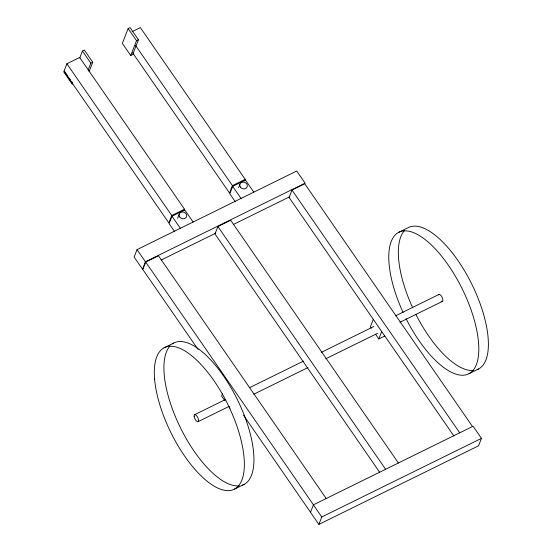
<?xml version="1.0" encoding="UTF-8"?>
<svg xmlns="http://www.w3.org/2000/svg" width="552" height="552" viewBox="0 0 552 552"><rect width="100%" height="100%" fill="white"/><g stroke="black" fill="none" stroke-linecap="round" stroke-linejoin="round"><path stroke-width="0.83" d="M66.895 63.777L64.004 71.201L168.85 222.925L171.741 215.508L184.52 209.222L79.674 57.491L66.895 63.777L171.741 215.508M64.322 71.042L63.887 72.153L72.277 84.29L72.712 83.179L71.781 81.827M79.778 57.891L82.455 51.026L84.366 50.08L92.757 62.217L89.1 71.594M88.161 70.028L90.838 63.163L92.757 62.217M133.08 53.468L138.435 39.737L130.044 27.6L128.126 28.545L122.344 43.387L130.727 55.524L133.819 53.999M130.727 55.524L136.516 40.682L138.435 39.737M137.027 249.628L134.129 257.053L142.519 269.19L145.411 261.772L305.118 183.167L296.728 171.023L137.027 249.628L145.411 261.772M326.232 498.553L158.479 255.79L145.707 262.076L142.816 269.493L198.078 349.478M193.159 222.07L184.768 209.932L171.996 216.225L169.098 223.643L174.694 231.737M177.585 218.288L179.131 214.328M183.94 210.705L184.52 209.222M132.094 31.685L140.36 27.621L245.205 179.352L232.427 185.638L229.535 193.055L132.528 52.675M253.844 192.206L245.454 180.062L232.682 186.355L229.791 193.773L235.38 201.866M398.42 463.024L230.667 220.255L217.895 226.548L214.997 233.965L379.81 472.491M238.581 187.625L239.816 184.458M244.626 180.835L245.205 179.352M472.519 426.551L304.773 183.788L291.994 190.074L289.103 197.492L453.916 436.018M222.49 393.824L221.621 396.053L224.885 400.773M373.311 319.373L370.413 326.798L371.344 328.143M310.479 512.263L313.453 504.845L145.707 262.076M375.539 334.215L378.803 338.935L381.694 331.517M243.563 415.297L318.87 524.4L321.761 516.982L481.461 438.378L473.071 426.234L313.37 504.838L321.761 516.982M481.461 438.378L478.57 445.795L318.87 524.4M161.039 260.075L215.811 233.117M233.558 224.381L289.876 196.664M164.137 347.788L173.714 343.068M398.578 232.392L408.163 227.679A78.943 31.768 63.8 0 1 472.346 285.28A78.943 31.768 63.8 0 1 477.059 369.661M194.49 414.78L225.416 399.558M249.387 387.759L303.517 361.118M321.298 352.362L373.883 326.487M395.529 315.827L438.833 294.52M198.168 421.604L229.094 406.382M253.837 394.204L307.968 367.563M325.749 358.807L377.554 333.311M399.979 322.271L442.511 301.337M378.803 338.935L384.813 335.975M234.545 489.086L244.129 484.373M468.986 373.697L478.57 368.977M291.994 190.074L459.74 432.844M128.126 28.545L136.516 40.682M135.426 45.25L232.427 185.638M232.682 186.355L241.065 198.492M217.895 226.548L385.641 469.317M82.455 51.026L90.838 63.163M171.996 216.225L180.38 228.362M64.791 71.712L68.055 76.438M68.986 77.784L70.38 79.805M229.073 406.838L230.005 408.19M473.74 370.44A78.943 31.768 63.8 0 1 416.063 314.743M412.696 307.802A78.943 31.768 63.8 0 1 404.519 230.522M403.119 312.522A78.943 31.768 63.8 0 1 419.327 235.545A78.943 31.768 63.8 0 1 478.177 357.655A78.943 31.768 63.8 0 1 406.093 318.697M239.299 485.829A78.943 31.768 63.8 0 1 180.601 428.104A78.943 31.768 63.8 0 1 170.078 345.911M172.431 343.855A78.943 31.768 63.8 0 1 237.077 398.999A78.943 31.768 63.8 0 1 242.618 485.049M438.578 294.892A3.892 1.566 63.8 0 1 442.345 297.838A3.892 1.566 63.8 0 1 441.096 301.054M154.594 379.01A78.943 31.768 63.8 0 0 226.078 490.535A78.943 31.768 63.8 0 0 217.343 385.765A78.943 31.768 63.8 0 0 154.594 379.01M240.368 187.066A3.892 3.34 21.3 0 0 246.972 187.335A3.892 3.34 21.3 0 0 243.342 182.077A3.892 3.34 21.3 0 0 240.368 187.066M179.676 216.936A3.892 3.34 21.3 0 0 186.286 217.205A3.892 3.34 21.3 0 0 182.657 211.947A3.892 3.34 21.3 0 0 179.676 216.936M194.152 416.491A3.892 1.566 63.8 0 0 197.782 421.749A3.892 1.566 63.8 0 0 197.05 416.339A3.892 1.566 63.8 0 0 194.152 416.491"/></g></svg>
